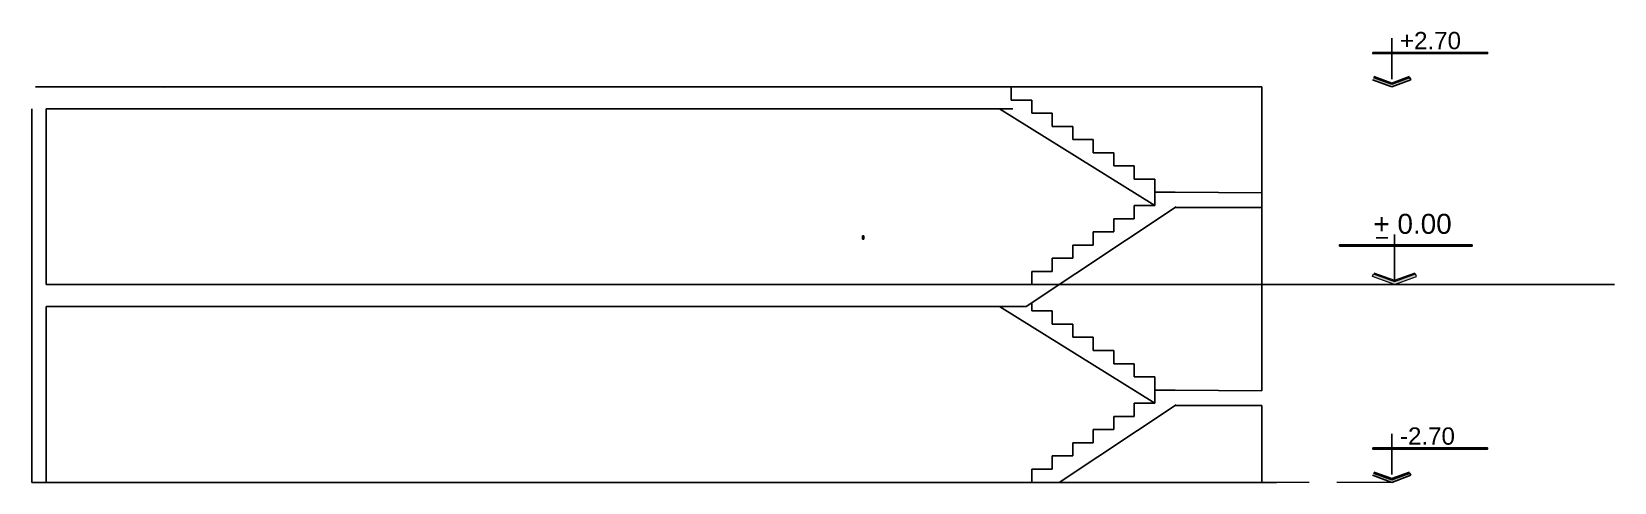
# Model space of a CAD drawing. Header units: metres. Extents: x -355 to 973, y -73 to 238.
# Drawn here: x -127.43 to -105.82, y 54.34 to 60.49 of the extents above; entities that cross this region are included whole.
import ezdxf

# ---------------------------------------------------------------- set-up
doc = ezdxf.new("R2010")
doc.units = ezdxf.units.M
doc.header["$LTSCALE"] = 3
doc.header["$MEASUREMENT"] = 0
doc.linetypes.add('DASHED2', pattern=[0.375, 0.25, -0.125])
doc.layers.add('.....13', color=7, linetype='DASHED2', lineweight=13)
doc.layers.add('05', color=21, linetype='Continuous', lineweight=5)
doc.styles.get("Standard").update_dxf_attribs({"font": 'arial.ttf'})

# ---------------------------------------------------------------- blocks, each defined once
blk = doc.blocks.new('juk')
for p, q in [((940.011, 139.494), (940.011, 139.449)), ((940.028, 139.494), (940.011, 139.494)), ((940.011, 139.494), (940.028, 139.449)), ((940.028, 139.494), (940.011, 139.449)), ((940.011, 139.449), (940.028, 139.449)), ((940.028, 139.449), (940.028, 139.494)), ((940.028, 139.449), (940.028, 139.494))]:
    blk.add_line(p, q)

msp = doc.modelspace()

# ---------------------------------------------------------------- hatches: boundary and pattern name
at = {"lineweight": -3}
for points in [[(-108.86, 59.74), (-108.6, 59.836), (-108.611, 59.867), (-108.86, 59.775), (-109.109, 59.867), (-109.12, 59.836)], [(-108.86, 54.34), (-108.6, 54.436), (-108.611, 54.467), (-108.86, 54.375), (-109.109, 54.467), (-109.12, 54.436)]]:
    msp.add_hatch(color=256, dxfattribs=at).paths.add_polyline_path(points)
msp.add_hatch(color=256).paths.add_polyline_path([(-108.821, 57.04), (-108.521, 57.151), (-108.534, 57.186), (-108.821, 57.081), (-109.109, 57.186), (-109.122, 57.151)])

# ---------------------------------------------------------------- linework, layer by layer
at = {"layer": '.....13'}
msp.add_line((-108.86, 54.34), (-110.433, 54.34), dxfattribs=at)
at = {"lineweight": -3}
for p, q in [((-108.86, 59.847), (-108.86, 60.404)), ((-109.119, 60.21), (-107.551, 60.21)), ((-109.104, 59.88), (-108.86, 59.791)), ((-108.86, 59.791), (-108.616, 59.88)), ((-108.86, 59.74), (-109.12, 59.836)), ((-109.109, 59.867), (-108.86, 59.775)), ((-108.86, 59.775), (-108.611, 59.867)), ((-108.86, 59.74), (-108.6, 59.836)), ((-108.6, 59.836), (-108.611, 59.867)), ((-108.86, 54.447), (-108.86, 55.004)), ((-109.119, 54.81), (-107.551, 54.81)), ((-109.104, 54.48), (-108.86, 54.391)), ((-108.86, 54.391), (-108.616, 54.48)), ((-108.86, 54.34), (-109.12, 54.436)), ((-109.109, 54.467), (-108.86, 54.375)), ((-108.86, 54.375), (-108.611, 54.467)), ((-108.86, 54.34), (-108.6, 54.436)), ((-108.6, 54.436), (-108.611, 54.467))]:
    msp.add_line(p, q, dxfattribs=at)
for p, q in [((-127.383, 59.74), (-114.035, 59.74)), ((-125.633, 59.737), (-125.833, 59.74)), ((-114.335, 59.74), (-110.633, 59.74)), ((-114.055, 59.74), (-114.055, 59.56)), ((-110.633, 57.04), (-110.633, 59.74)), ((-127.433, 57.04), (-127.433, 59.44)), ((-127.433, 57.04), (-127.433, 59.44)), ((-127.233, 59.44), (-114.035, 59.44)), ((-127.233, 57.04), (-127.233, 59.44)), ((-114.215, 59.44), (-112.095, 58.12)), ((-114.055, 59.56), (-113.775, 59.56)), ((-113.854, 59.56), (-113.775, 59.56)), ((-113.775, 59.56), (-113.775, 59.38)), ((-113.775, 59.56), (-113.775, 59.38)), ((-113.775, 59.38), (-113.495, 59.38)), ((-113.495, 59.38), (-113.495, 59.2)), ((-113.495, 59.2), (-113.215, 59.2)), ((-113.215, 59.2), (-113.215, 59.02)), ((-113.215, 59.02), (-112.935, 59.02)), ((-112.935, 59.02), (-112.935, 58.84)), ((-112.935, 58.84), (-112.655, 58.84)), ((-112.655, 58.84), (-112.655, 58.66)), ((-112.655, 58.66), (-112.375, 58.66)), ((-112.375, 58.66), (-112.375, 58.48)), ((-112.375, 58.48), (-112.095, 58.48)), ((-112.095, 58.3), (-112.095, 58.48)), ((-112.095, 58.3), (-112.095, 58.12)), ((-112.095, 58.3), (-111.815, 58.3)), ((-110.633, 58.291), (-111.815, 58.3)), ((-110.633, 58.291), (-110.633, 58.3)), ((-113.852, 56.74), (-111.802, 58.1)), ((-112.655, 57.76), (-112.655, 57.94)), ((-112.655, 57.94), (-112.375, 57.94)), ((-112.375, 57.94), (-112.375, 58.12)), ((-112.375, 58.12), (-112.095, 58.12)), ((-111.815, 58.091), (-110.633, 58.091)), ((-112.935, 57.58), (-112.935, 57.76)), ((-112.935, 57.76), (-112.655, 57.76)), ((-108.821, 57.081), (-108.821, 57.724)), ((-113.215, 57.4), (-113.215, 57.58)), ((-113.215, 57.58), (-112.935, 57.58)), ((-109.572, 57.583), (-107.761, 57.583)), ((-113.495, 57.22), (-113.495, 57.4)), ((-113.495, 57.4), (-113.215, 57.4)), ((-113.775, 57.04), (-113.775, 57.22)), ((-113.775, 57.22), (-113.495, 57.22)), ((-127.433, 54.34), (-127.433, 57.04)), ((-127.233, 57.04), (-106.967, 57.04)), ((-110.633, 57.04), (-110.633, 55.591)), ((-110.633, 57.04), (-105.819, 57.04)), ((-127.233, 56.74), (-113.852, 56.74)), ((-127.233, 54.34), (-127.233, 56.74)), ((-114.215, 56.74), (-112.095, 55.42)), ((-113.775, 56.791), (-113.775, 56.68)), ((-113.775, 56.68), (-113.495, 56.68)), ((-113.495, 56.68), (-113.495, 56.5)), ((-113.495, 56.5), (-113.215, 56.5)), ((-113.215, 56.5), (-113.215, 56.32)), ((-113.215, 56.32), (-112.935, 56.32)), ((-112.935, 56.32), (-112.935, 56.14)), ((-112.935, 56.14), (-112.655, 56.14)), ((-112.655, 56.14), (-112.655, 55.96)), ((-112.655, 55.96), (-112.375, 55.96)), ((-112.375, 55.96), (-112.375, 55.78)), ((-112.375, 55.78), (-112.095, 55.78)), ((-112.095, 55.6), (-112.095, 55.78)), ((-112.095, 55.6), (-112.095, 55.42)), ((-112.095, 55.6), (-111.815, 55.6)), ((-110.633, 55.591), (-111.815, 55.6)), ((-113.4, 54.34), (-111.802, 55.4)), ((-112.375, 55.24), (-112.375, 55.42)), ((-112.375, 55.42), (-112.095, 55.42)), ((-111.815, 55.391), (-110.633, 55.391)), ((-110.633, 55.391), (-110.633, 54.34)), ((-112.655, 55.06), (-112.655, 55.24)), ((-112.655, 55.24), (-112.375, 55.24)), ((-112.935, 54.88), (-112.935, 55.06)), ((-112.935, 55.06), (-112.655, 55.06)), ((-113.495, 54.52), (-113.495, 54.7)), ((-113.495, 54.7), (-113.215, 54.7)), ((-113.215, 54.7), (-113.215, 54.88)), ((-113.215, 54.88), (-112.935, 54.88)), ((-113.775, 54.34), (-113.775, 54.52)), ((-113.775, 54.52), (-113.495, 54.52)), ((-110.433, 54.34), (-127.433, 54.34))]:
    msp.add_line(p, q)
for points in [[(-109.119, 60.21), (-107.551, 60.21), (-107.551, 60.195), (-109.119, 60.195)], [(-109.119, 54.81), (-107.551, 54.81), (-107.551, 54.795), (-109.119, 54.795)]]:
    msp.add_lwpolyline(points, close=True, dxfattribs=at)
msp.add_lwpolyline([(-107.761, 57.583), (-107.761, 57.565), (-109.572, 57.565), (-109.572, 57.583), (-109.273, 57.583)])
at = {"layer": '05'}
for p, q in [((-109.122, 57.151), (-109.109, 57.186)), ((-108.821, 57.04), (-109.122, 57.151)), ((-109.109, 57.186), (-108.821, 57.081)), ((-109.103, 57.202), (-108.821, 57.099)), ((-108.821, 57.099), (-108.54, 57.202)), ((-108.821, 57.081), (-108.534, 57.186)), ((-108.821, 57.04), (-108.521, 57.151)), ((-108.521, 57.151), (-108.534, 57.186))]:
    msp.add_line(p, q, dxfattribs=at)

# ---------------------------------------------------------------- block references
msp.add_blockref('juk', (-1056.098, -81.79))

# ---------------------------------------------------------------- texts
at = {"lineweight": -3, "char_height": 0.2359, "width": 1.81395, "attachment_point": 1}
for s, insert in [('+2.70', (-108.747, 60.49)), ('-2.70', (-108.747, 55.09))]:
    msp.add_mtext(s, dxfattribs=dict(at, insert=insert))
at = {"attachment_point": 1}
for s, insert, char_height, width in [('+ 0.00', (-109.109, 58.006), 0.2725, 2.09549), ('_', (-109.069, 57.927), 0.2, 0.68665)]:
    msp.add_mtext(s, dxfattribs=dict(at, insert=insert, char_height=char_height, width=width))

doc.saveas('drawing.dxf')
